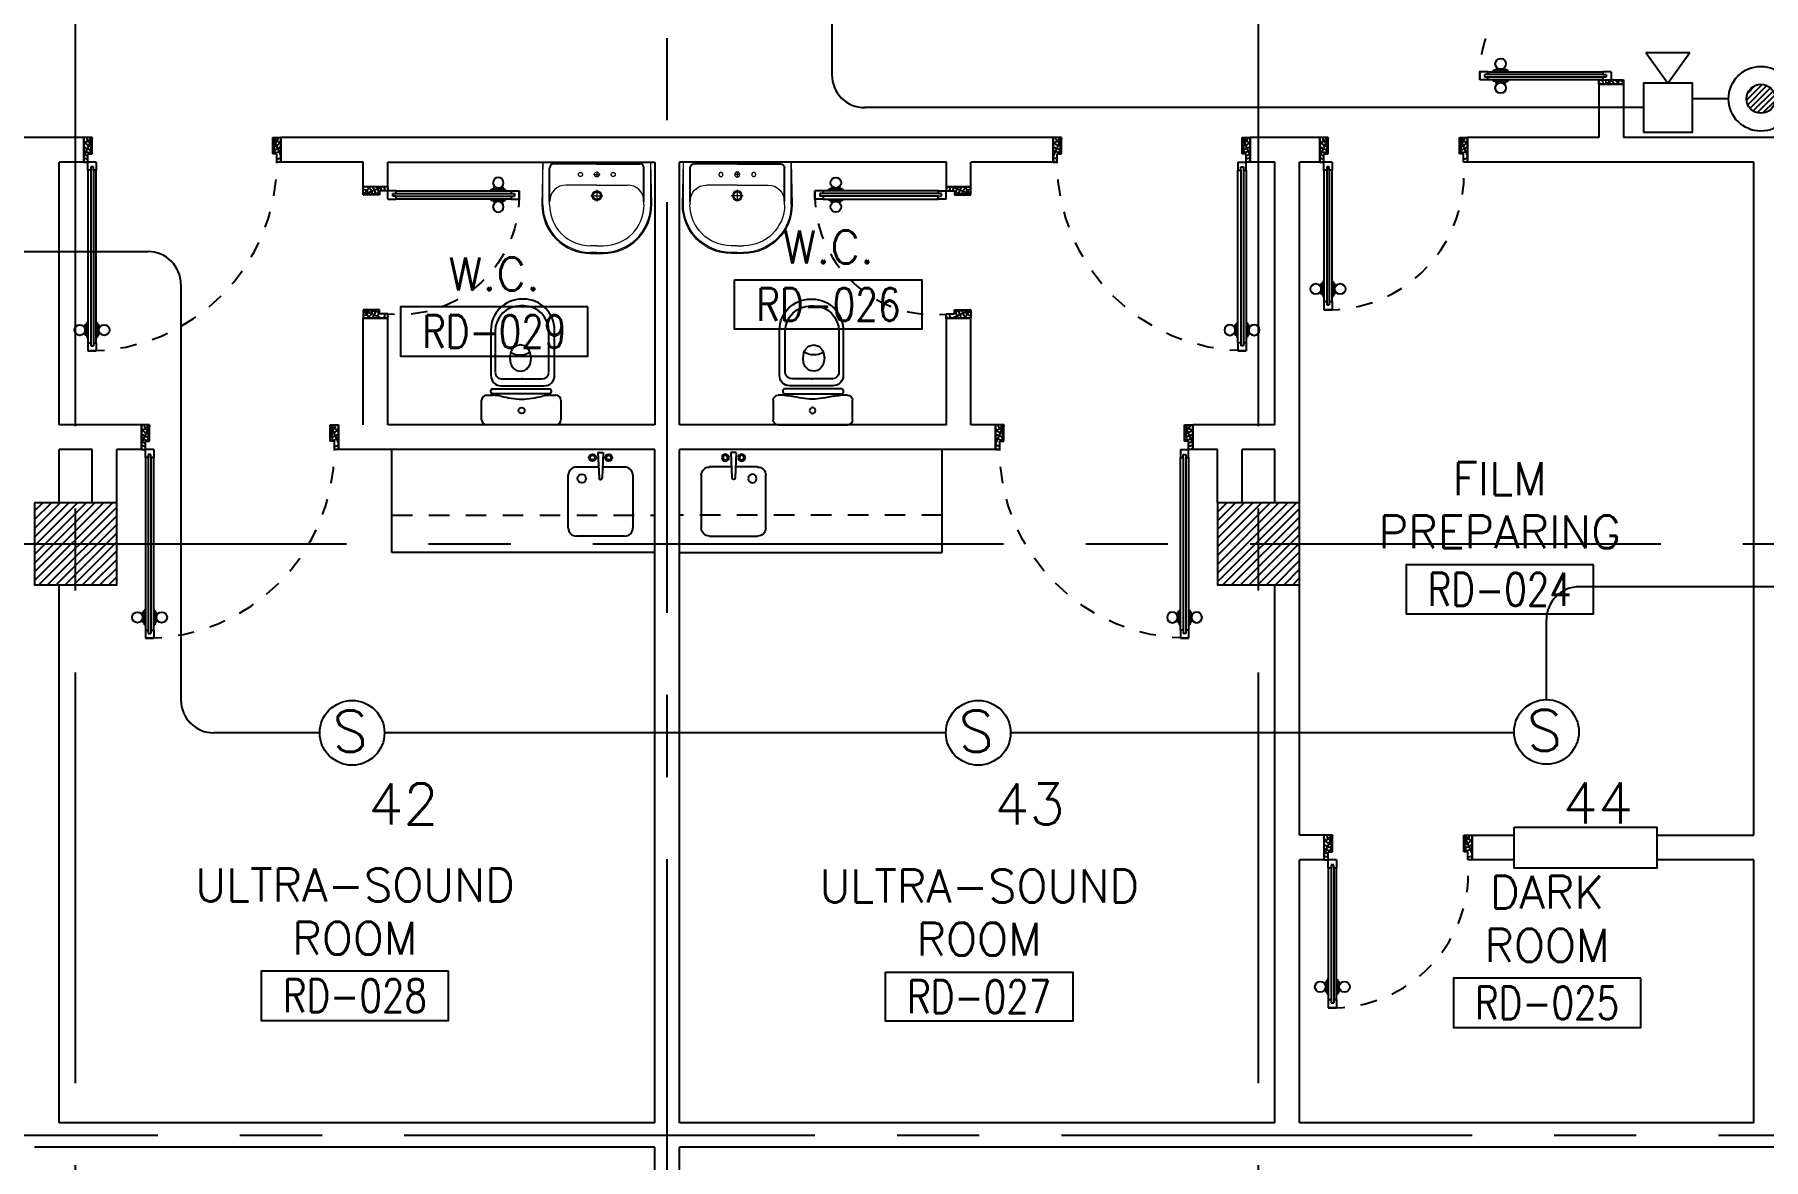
# Model space of a CAD drawing. Extents: x -0.4 to 91.7, y -13.9 to 77.4.
# Drawn here: x 28.95 to 39.48, y 45.72 to 52.57 of the extents above; entities that cross this region are included whole.
import ezdxf
from ezdxf.enums import TextEntityAlignment as Align

# ---------------------------------------------------------------- set-up
doc = ezdxf.new("R2010")
doc.units = 0
doc.header["$MEASUREMENT"] = 0
for name, pattern in [('CENTERX2', [4, 2.5, -0.5, 0.5, -0.5]), ('DASHED', [0.75, 0.5, -0.25]), ('HIDDEN', [0.375, 0.25, -0.125]), ('HIDDEN2', [0.1875, 0.125, -0.0625])]:
    doc.linetypes.add(name, pattern=pattern)
doc.layers.get('0').update_dxf_attribs({"color": 11, "linetype": 'CONTINUOUS'})
for name, color, linetype in [('AXES', 11, 'CENTERX2'), ('COL', 11, 'CONTINUOUS'), ('DOOR', 11, 'CONTINUOUS'), ('E-FIRE', 4, 'CONTINUOUS'), ('E-WIRE', 4, 'CONTINUOUS'), ('FIX', 11, 'CONTINUOUS'), ('HAT', 11, 'CONTINUOUS'), ('Locker', 11, 'CONTINUOUS'), ('ME-FIX', 11, 'CONTINUOUS'), ('RM-BOX', 11, 'CONTINUOUS'), ('RM-NAME', 11, 'CONTINUOUS'), ('RM-NO', 11, 'CONTINUOUS'), ('SUNI-FUR', 11, 'CONTINUOUS'), ('WALL', 11, 'CONTINUOUS')]:
    doc.layers.add(name, color=color, linetype=linetype)
doc.styles.add('ROMANS', font='ROMANS.shx', dxfattribs={"width": 0.6})

# ---------------------------------------------------------------- blocks, each defined once
blk = doc.blocks.new('RM1')
at = {"layer": 'RM-BOX'}
blk.add_lwpolyline([(570, -200), (-570, -200), (-570, -500), (570, -500)], close=True, dxfattribs=at)
at = {"layer": 'RM-NAME', "style": 'ROMANS'}
for tag, p in [('ROOMNAME1', (0, 324)), ('ROOMNAME2', (0, 0))]:
    blk.add_attdef(tag, text='', height=200, dxfattribs=at).set_placement(p, align=Align.MIDDLE)
at = {"layer": 'RM-NO', "style": 'ROMANS', "width": 0.8}
blk.add_attdef('ROOMNO', text='', height=200, dxfattribs=at).set_placement((0, -350), align=Align.MIDDLE)
blk = doc.blocks.new('*X122')
at = {"color": 0}
for p, q in [((49339, 55120), (49820, 55601)), ((49339, 55173), (49767, 55601)), ((49339, 55226), (49714, 55601)), ((49339, 55279), (49661, 55601)), ((49339, 55332), (49608, 55601)), ((49339, 55385), (49555, 55601)), ((49339, 55438), (49502, 55601)), ((49339, 55491), (49449, 55601)), ((49339, 55544), (49396, 55601)), ((49339, 55597), (49343, 55601)), ((49373, 55101), (49839, 55567)), ((49426, 55101), (49839, 55514)), ((49480, 55101), (49839, 55461)), ((49533, 55101), (49839, 55408)), ((49586, 55101), (49839, 55355)), ((49639, 55101), (49839, 55302)), ((49692, 55101), (49839, 55249)), ((49745, 55101), (49839, 55196)), ((49798, 55101), (49839, 55143))]:
    blk.add_line(p, q, dxfattribs=at)
blk = doc.blocks.new('COL50')
at = {"layer": 'COL'}
blk.add_lwpolyline([(-250, 250), (-250, -250), (250, -250), (250, 250)], close=True, dxfattribs=at)
blk = doc.blocks.new('A$C3CD36B94')
at = {"layer": 'DOOR', "color": 0, "linetype": 'ByBlock'}
for p, q in [((106, 950), (56, 950)), ((56, 800), (56, 950)), ((106, 850), (106, 950)), ((806, 950), (856, 950)), ((806, 850), (806, 950)), ((856, 800), (856, 950)), ((856, 950), (856, 800)), ((81, 850), (106, 850)), ((81, 800), (81, 850)), ((831, 850), (806, 850)), ((831, 800), (831, 850)), ((56, 800), (81, 800)), ((131, 800), (81, 800)), ((81, 750), (81, 800)), ((98, 750), (81, 750)), ((114, 770), (98, 770)), ((98, 770), (98, 750)), ((114, 750), (114, 770)), ((131, 750), (114, 750)), ((131, 800), (131, 750)), ((856, 800), (831, 800)), ((65, 95), (65, 160)), ((74, 160), (65, 160)), ((74, 173), (74, 83)), ((81, 173), (74, 173)), ((74, 95), (74, 160)), ((131, 173), (138, 173)), ((138, 173), (138, 83)), ((138, 95), (138, 160)), ((138, 160), (147, 160)), ((147, 95), (147, 160)), ((74, 95), (65, 95)), ((81, 83), (74, 83)), ((81, 50), (81, 0)), ((81, 50), (98, 50)), ((131, 0), (81, 0)), ((81, 0), (131, 0)), ((98, 50), (98, 30)), ((98, 30), (114, 30)), ((114, 50), (114, 30)), ((114, 50), (131, 50)), ((131, 83), (138, 83)), ((131, 50), (131, 0)), ((138, 95), (147, 95))]:
    blk.add_line(p, q, dxfattribs=at)
at = {"layer": 'DOOR', "color": 9, "linetype": 'ByBlock'}
for p, q in [((106, 950), (56, 910)), ((106, 950), (56, 837)), ((106, 950), (93, 850)), ((806, 950), (819, 850)), ((806, 950), (856, 837)), ((806, 950), (856, 910))]:
    blk.add_line(p, q, dxfattribs=at)
at = {"layer": 'DOOR', "linetype": 'ByBlock'}
for p, q in [((81, 750), (81, 50)), ((98, 750), (98, 50)), ((114, 750), (114, 50)), ((131, 50), (131, 750))]:
    blk.add_line(p, q, dxfattribs=at)
at = {"layer": 'DOOR', "color": 0, "linetype": 'ByBlock'}
for centre in [(32, 128), (179, 128)]:
    blk.add_circle(centre, 32.4, dxfattribs=at)
at = {"layer": 'DOOR', "color": 9, "linetype": 'ByBlock'}
for centre, radius, start, end in [((106, 950), 34.4, 180, 270), ((106, 950), 14.4, 180, 270), ((806, 950), 34.4, 270, 0), ((806, 950), 14.4, 270, 0), ((106, 950), 54.4, 203.2074, 270), ((106, 950), 74.4, 227.7764, 270), ((106, 950), 94.4, 238.0182, 270), ((106, 950), 114, 244.0838, 257.3774), ((806, 950), 54.4, 270, 336.7926), ((806, 950), 74.4, 270, 312.2236), ((806, 950), 94.4, 270, 301.9818), ((106, 950), 134, 248.1598, 259.28), ((106, 950), 154, 251.1053, 256.2858), ((806, 950), 134, 280.72, 291.8402), ((806, 950), 154, 283.7142, 288.8947)]:
    blk.add_arc(centre, radius, start, end, dxfattribs=at)
at = {"layer": 'DOOR', "linetype": 'HIDDEN', "ltscale": 0.5}
blk.add_arc((106, 729), 729, 268.0335, 5.6617, dxfattribs=at)
blk = doc.blocks.new('*X130')
at = {"color": 0}
for p, q in [((39290, 55942), (39763, 56416)), ((39290, 55995), (39710, 56416)), ((39290, 56048), (39657, 56416)), ((39290, 56101), (39604, 56416)), ((39290, 56154), (39551, 56416)), ((39290, 56207), (39498, 56416)), ((39290, 56260), (39445, 56416)), ((39290, 56313), (39392, 56416)), ((39290, 56366), (39339, 56416)), ((39316, 55916), (39790, 56389)), ((39369, 55916), (39790, 56336)), ((39422, 55916), (39790, 56283)), ((39475, 55916), (39790, 56230)), ((39528, 55916), (39790, 56177)), ((39581, 55916), (39790, 56124)), ((39634, 55916), (39790, 56071)), ((39687, 55916), (39790, 56018)), ((39741, 55916), (39790, 55965))]:
    blk.add_line(p, q, dxfattribs=at)
blk = doc.blocks.new('DOOR90')
at = {"layer": 'DOOR', "color": 7, "linetype": 'ByBlock'}
for p, q in [((-150, 0), (0, 0)), ((-150, 0), (-150, -25)), ((0, -50), (-114, 0)), ((0, -50), (-40, 0)), ((0, -50), (0, 0)), ((-1000, -25), (-1050, -25)), ((-1050, -75), (-1050, -25)), ((-1050, -25), (-1050, -75)), ((-1000, -75), (-1050, -75)), ((-1000, -42), (-1020, -42)), ((-1020, -42), (-1020, -58)), ((-1000, -58), (-1020, -58)), ((-1000, -25), (-1000, -42)), ((-1000, -58), (-1000, -75)), ((-878, -18), (-968, -18)), ((-968, -25), (-968, -18)), ((-968, -75), (-968, -82)), ((-878, -82), (-968, -82)), ((-955, -9), (-890, -9)), ((-955, -18), (-955, -9)), ((-955, -18), (-890, -18)), ((-955, -82), (-890, -82)), ((-955, -82), (-955, -91)), ((-955, -91), (-890, -91)), ((-890, -18), (-890, -9)), ((-890, -82), (-890, -91)), ((-878, -25), (-878, -18)), ((-878, -75), (-878, -82)), ((-200, -25), (-150, -25)), ((-200, -42), (-200, -25)), ((-180, -42), (-200, -42)), ((-200, -58), (-180, -58)), ((-200, -75), (-200, -58)), ((-150, -75), (-200, -75)), ((-180, -58), (-180, -42)), ((-150, -25), (-100, -25)), ((-150, -75), (-150, -25)), ((-100, -25), (-100, -50)), ((0, -50), (-100, -37)), ((-100, -50), (0, -50)), ((-150, -875), (-100, -875)), ((-150, -900), (-150, -875)), ((-150, -900), (0, -900)), ((0, -900), (-150, -900)), ((0, -850), (-114, -900)), ((-100, -875), (-100, -850)), ((0, -850), (-100, -863)), ((-100, -850), (0, -850)), ((0, -850), (-40, -900)), ((0, -850), (0, -900))]:
    blk.add_line(p, q, dxfattribs=at)
at = {"layer": 'DOOR', "linetype": 'ByBlock'}
for p, q in [((-200, -25), (-1000, -25)), ((-200, -42), (-1000, -42)), ((-200, -58), (-1000, -58)), ((-1000, -75), (-200, -75))]:
    blk.add_line(p, q, dxfattribs=at)
at = {"layer": 'DOOR', "color": 7, "linetype": 'ByBlock'}
for centre in [(-923, 24), (-923, -124)]:
    blk.add_circle(centre, 32.4, dxfattribs=at)
for centre, radius, start, end in [((0, -50), 154, 161.1053, 166.2858), ((0, -50), 94.4, 148.0182, 180), ((0, -50), 134, 158.1598, 169.28), ((0, -50), 114, 154.0838, 167.3774), ((0, -50), 74.4, 137.7764, 180), ((0, -50), 54.4, 113.2074, 180), ((0, -50), 34.4, 90, 180), ((0, -50), 14.4, 90, 180), ((0, -850), 154, 193.7142, 198.8947), ((0, -850), 134, 190.72, 201.8402), ((0, -850), 94.4, 180, 211.9818), ((0, -850), 74.4, 180, 222.2236), ((0, -850), 54.4, 180, 246.7926), ((0, -850), 34.4, 180, 270), ((0, -850), 14.4, 180, 270)]:
    blk.add_arc(centre, radius, start, end, dxfattribs=at)
at = {"layer": 'DOOR', "linetype": 'HIDDEN', "ltscale": 0.5}
blk.add_arc((-222, -50), 828, 178.2701, 275.003, dxfattribs=at)
blk = doc.blocks.new('A$C6F293607')
at = {"layer": 'DOOR', "color": 0, "linetype": 'ByBlock'}
for p, q in [((81, 875), (131, 875)), ((131, 875), (81, 875)), ((81, 825), (81, 875)), ((98, 845), (114, 845)), ((98, 825), (98, 845)), ((114, 825), (114, 845)), ((131, 825), (131, 875)), ((1631, 875), (1581, 875)), ((1581, 875), (1631, 875)), ((1581, 825), (1581, 875)), ((1614, 845), (1598, 845)), ((1598, 825), (1598, 845)), ((1614, 825), (1614, 845)), ((1631, 825), (1631, 875)), ((74, 780), (65, 780)), ((65, 780), (65, 715)), ((81, 793), (74, 793)), ((74, 703), (74, 793)), ((74, 780), (74, 715)), ((81, 825), (98, 825)), ((114, 825), (131, 825)), ((131, 793), (138, 793)), ((138, 703), (138, 793)), ((138, 780), (147, 780)), ((138, 780), (138, 715)), ((147, 780), (147, 715)), ((1598, 825), (1581, 825)), ((1631, 825), (1614, 825)), ((74, 715), (65, 715)), ((81, 703), (74, 703)), ((131, 703), (138, 703)), ((138, 715), (147, 715)), ((56, 0), (56, 150)), ((56, 150), (81, 150)), ((81, 150), (81, 0)), ((98, 125), (81, 125)), ((81, 125), (81, 75)), ((98, 105), (98, 125)), ((131, 125), (114, 125)), ((114, 125), (114, 105)), ((131, 75), (131, 125)), ((1581, 125), (1598, 125)), ((1581, 75), (1581, 125)), ((1598, 125), (1598, 105)), ((1614, 125), (1631, 125)), ((1614, 105), (1614, 125)), ((1656, 150), (1631, 150)), ((1631, 150), (1631, 0)), ((1631, 125), (1631, 75)), ((1656, 0), (1656, 150)), ((81, 0), (56, 0)), ((131, 75), (81, 75)), ((114, 105), (98, 105)), ((1581, 75), (1631, 75)), ((1598, 105), (1614, 105)), ((1631, 0), (1656, 0))]:
    blk.add_line(p, q, dxfattribs=at)
at = {"layer": 'DOOR', "linetype": 'ByBlock'}
for p, q in [((81, 125), (81, 825)), ((98, 125), (98, 825)), ((114, 125), (114, 825)), ((131, 825), (131, 125)), ((1581, 825), (1581, 125)), ((1598, 125), (1598, 825)), ((1614, 125), (1614, 825)), ((1631, 125), (1631, 825))]:
    blk.add_line(p, q, dxfattribs=at)
at = {"layer": 'DOOR', "color": 9, "linetype": 'ByBlock'}
for p, q in [((81, 57), (56, 114)), ((1631, 57), (1656, 114)), ((81, 20), (56, 40)), ((1631, 20), (1656, 40))]:
    blk.add_line(p, q, dxfattribs=at)
at = {"layer": 'DOOR', "color": 0, "linetype": 'ByBlock'}
for centre in [(32, 748), (179, 748)]:
    blk.add_circle(centre, 32.4, dxfattribs=at)
at = {"layer": 'DOOR', "linetype": 'HIDDEN', "ltscale": 0.5}
for centre, start, end in [((106, 124), 356.2751, 91.9062), ((1606, 124), 88.0938, 183.7249)]:
    blk.add_arc(centre, 752, start, end, dxfattribs=at)
at = {"layer": 'DOOR', "color": 9, "linetype": 'ByBlock'}
for centre, radius, start, end in [((106, 0), 154, 103.7142, 108.8947), ((106, 0), 134, 100.72, 111.8402), ((106, 0), 114, 102.6226, 115.9162), ((1606, 0), 134, 68.1598, 79.28), ((1606, 0), 114, 64.0838, 77.3774), ((1606, 0), 154, 71.1053, 76.2858), ((106, 0), 94.4, 105.3566, 121.9818), ((106, 0), 74.4, 109.6341, 132.2236), ((106, 0), 54.4, 117.3576, 156.7926), ((106, 0), 34.4, 136.6107, 180), ((1606, 0), 94.4, 58.0182, 74.6434), ((1606, 0), 74.4, 47.7764, 70.3659), ((1606, 0), 54.4, 23.2074, 62.6424), ((1606, 0), 34.4, 0, 43.3893)]:
    blk.add_arc(centre, radius, start, end, dxfattribs=at)
blk = doc.blocks.new('DOOR100')
at = {"layer": 'DOOR', "color": 7, "linetype": 'ByBlock'}
for p, q in [((-75, 1250), (-75, 1300)), ((-75, 1300), (-25, 1300)), ((-25, 1300), (-75, 1300)), ((-58, 1250), (-58, 1270)), ((-42, 1270), (-58, 1270)), ((-42, 1250), (-42, 1270)), ((-25, 1250), (-25, 1300)), ((-91, 1205), (-91, 1140)), ((-82, 1205), (-91, 1205)), ((-82, 1128), (-82, 1218)), ((-75, 1218), (-82, 1218)), ((-82, 1205), (-82, 1140)), ((-58, 1250), (-75, 1250)), ((-25, 1250), (-42, 1250)), ((-25, 1218), (-18, 1218)), ((-18, 1128), (-18, 1218)), ((-18, 1205), (-18, 1140)), ((-18, 1205), (-9, 1205)), ((-9, 1205), (-9, 1140)), ((-82, 1140), (-91, 1140)), ((-75, 1128), (-82, 1128)), ((-25, 1128), (-18, 1128)), ((-18, 1140), (-9, 1140)), ((-1200, 0), (-1200, 150)), ((-1200, 150), (-1175, 150)), ((-1200, 150), (-1200, 0)), ((-1150, 0), (-1200, 114)), ((-1175, 150), (-1175, 100)), ((-75, 200), (-58, 200)), ((-75, 150), (-75, 200)), ((-75, 150), (-25, 150)), ((-58, 200), (-58, 180)), ((-58, 180), (-42, 180)), ((-50, 0), (0, 114)), ((-42, 200), (-25, 200)), ((-42, 180), (-42, 200)), ((-25, 200), (-25, 150)), ((0, 150), (-25, 150)), ((-25, 150), (-25, 100)), ((0, 0), (0, 150)), ((0, 150), (0, 0)), ((-1150, 0), (-1200, 40)), ((-1150, 0), (-1200, 0)), ((-1175, 100), (-1150, 100)), ((-1150, 0), (-1163, 100)), ((-1150, 100), (-1150, 0)), ((-50, 100), (-50, 0)), ((-50, 0), (-37, 100)), ((-25, 100), (-50, 100)), ((-50, 0), (0, 40)), ((-50, 0), (0, 0))]:
    blk.add_line(p, q, dxfattribs=at)
at = {"layer": 'DOOR', "linetype": 'ByBlock'}
for p, q in [((-75, 1250), (-75, 200)), ((-58, 200), (-58, 1250)), ((-42, 200), (-42, 1250)), ((-25, 200), (-25, 1250))]:
    blk.add_line(p, q, dxfattribs=at)
at = {"layer": 'DOOR', "color": 7, "linetype": 'ByBlock'}
for centre in [(-124, 1173), (24, 1173)]:
    blk.add_circle(centre, 32.4, dxfattribs=at)
at = {"layer": 'DOOR', "linetype": 'HIDDEN', "ltscale": 0.5}
blk.add_arc((-25, 150), 1150, 90, 180, dxfattribs=at)
at = {"layer": 'DOOR', "color": 7, "linetype": 'ByBlock'}
for centre, radius, start, end in [((-1150, 0), 154, 103.7142, 108.8947), ((-1150, 0), 134, 100.72, 111.8402), ((-50, 0), 134, 68.1598, 79.28), ((-50, 0), 114, 64.0838, 77.3774), ((-50, 0), 154, 71.1053, 76.2858), ((-1150, 0), 94.4, 90, 121.9818), ((-1150, 0), 74.4, 90, 132.2236), ((-1150, 0), 54.4, 90, 156.7926), ((-1150, 0), 34.4, 90, 180), ((-1150, 0), 14.4, 90, 180), ((-50, 0), 94.4, 58.0182, 90), ((-50, 0), 74.4, 47.7764, 90), ((-50, 0), 54.4, 23.2074, 90), ((-50, 0), 34.4, 0, 90), ((-50, 0), 14.4, 0, 90)]:
    blk.add_arc(centre, radius, start, end, dxfattribs=at)
blk = doc.blocks.new('A$C49F1192B')
at = {"layer": 'DOOR', "color": 0, "linetype": 'ByBlock', "xscale": -1, "rotation": 270}
blk.add_blockref('DOOR100', (0, 1200), dxfattribs=at)
blk = doc.blocks.new('2')
at = {"layer": 'SUNI-FUR', "linetype": 'Continuous'}
for p, q in [((0.014, 0.765), (0.004, 0.765)), ((0.016, 0.724), (-0.003, 0.724)), ((-0.185, 0.576), (-0.185, 0.3)), ((-0.159, 0.57), (-0.159, 0.32)), ((0.168, 0.32), (0.168, 0.57)), ((0.203, 0.3), (0.203, 0.576)), ((-0.065, 0.438), (-0.07, 0.406)), ((-0.005, 0.487), (-0.029, 0.481)), ((0.019, 0.481), (-0.005, 0.487)), ((0.06, 0.406), (0.055, 0.438)), ((-0.07, 0.406), (-0.065, 0.375)), ((-0.029, 0.331), (-0.005, 0.326)), ((-0.005, 0.326), (0.019, 0.331)), ((0.057, 0.377), (0.06, 0.406)), ((-0.176, 0.218), (0.172, 0.218)), ((-0.122, 0.237), (0.009, 0.237)), ((-0.113, 0.279), (0.008, 0.279)), ((0.001, 0.279), (0.123, 0.279)), ((0.008, 0.279), (0.001, 0.279)), ((0.009, 0.237), (0.14, 0.237)), ((-0.241, 0.03), (-0.241, 0.15)), ((-0.211, 0.18), (-0.17, 0.18)), ((-0.186, 0.199), (-0.186, 0.208)), ((0.172, 0.189), (-0.176, 0.189)), ((0.174, 0.18), (0.211, 0.18)), ((0.174, 0.18), (0.174, 0.18)), ((0.182, 0.208), (0.182, 0.199)), ((0.241, 0.15), (0.241, 0.03)), ((0.211, 0), (-0.211, 0))]:
    blk.add_line(p, q, dxfattribs=at)
blk.add_circle((0.002, 0.087), 0.0184, dxfattribs=at)
for centre, radius, start, end in [((0.004, 0.576), 0.189, 90, 180), ((0.014, 0.576), 0.189, 0, 90), ((-0.005, 0.57), 0.154, 90, 180), ((0.014, 0.57), 0.154, 0, 90), ((0.013, 0.412), 0.082, 141.0758, 161.504), ((-0.007, 0.537), 0.112, 239.4234, 302.9162), ((0.002, 0.421), 0.0682, 117.1532, 141.0758), ((-0.012, 0.421), 0.0682, 38.9242, 62.8468), ((-0.023, 0.412), 0.082, 18.496, 38.9242), ((-0.116, 0.322), 0.0432, 183.5129, 273.5129), ((0.013, 0.401), 0.082, 198.496, 218.9242), ((0.002, 0.392), 0.0682, 218.9242, 242.8468), ((-0.012, 0.392), 0.0682, 297.1532, 321.0758), ((-0.029, 0.406), 0.0901, 321.0758, 341.504), ((0.125, 0.322), 0.0432, 266.4871, 356.4871), ((-0.176, 0.208), 0.01, 90, 180), ((-0.122, 0.3), 0.063, 180, 270), ((0.14, 0.3), 0.063, 270, 0), ((0.172, 0.208), 0.01, 0, 90), ((-0.211, 0.15), 0.03, 90, 180), ((-0.176, 0.199), 0.01, 180, 270), ((-0.201, -0.252), 0.433, 79.7535, 85.8109), ((0.075, 1.126), 0.973, 258.1938, 265.7347), ((-0.07, 1.126), 0.973, 274.2653, 281.8062), ((0.206, -0.252), 0.433, 94.1891, 100.2465), ((0.172, 0.199), 0.01, 270, 0), ((0.211, 0.15), 0.03, 0, 90), ((-0.211, 0.03), 0.03, 180, 270), ((0.211, 0.03), 0.03, 270, 0)]:
    blk.add_arc(centre, radius, start, end, dxfattribs=at)
blk = doc.blocks.new('LAV-003')
at = {"layer": 'FIX', "linetype": 'ByBlock'}
blk.add_line((-328, -25), (328, -25), dxfattribs=at)
at = {"layer": 'FIX', "linetype": 'Continuous', "lineweight": 20}
for p, q in [((-328, -285), (-328, -25)), ((328, -285), (328, -25)), ((0, -165), (-187, -165)), ((0, -165), (187, -165)), ((-288, -285), (-288, -265)), ((287, -285), (287, -265)), ((0, -535), (-38, -535)), ((0, -575), (-38, -575)), ((0, -535), (38, -535)), ((0, -575), (38, -575))]:
    blk.add_line(p, q, dxfattribs=at)
at = {"layer": 'FIX', "linetype": 'ByBlock', "ltscale": 0.3}
for p, q in [((-288, -265), (-288, -60)), ((0, -35), (-262, -35)), ((0, -35), (262, -35)), ((287, -265), (287, -60))]:
    blk.add_line(p, q, dxfattribs=at)
at = {"layer": 'FIX', "lineweight": 20}
for p, q in [((-16, -101), (15, -101)), ((0, -85), (0, -116))]:
    blk.add_line(p, q, dxfattribs=at)
at = {"layer": 'FIX', "linetype": 'DASHED', "lineweight": 20, "ltscale": 0.04}
for p, q in [((0, -194), (0, -266)), ((-36, -230), (37, -230))]:
    blk.add_line(p, q, dxfattribs=at)
at = {"layer": 'FIX', "linetype": 'Continuous', "lineweight": 20}
blk.add_lwpolyline([(295, -25), (0, -25), (-328, -25), (-334, -285, 0.414214), (-38, -582), (0, -582), (38, -582, 0.414214), (334, -285), (328, -25), (0, -25)], format="xyb", dxfattribs=at)
at = {"layer": 'FIX', "linetype": 'HIDDEN', "lineweight": 20, "ltscale": 0.05}
for centre in [(-100, -101), (100, -101)]:
    blk.add_circle(centre, 12.4, dxfattribs=at)
at = {"layer": 'FIX', "lineweight": 20}
for centre, radius in [((0, -101), 15.5), ((0, -230), 29.5), ((0, -230), 22.5)]:
    blk.add_circle(centre, radius, dxfattribs=at)
at = {"layer": 'FIX', "linetype": 'ByBlock', "ltscale": 0.3}
for centre, start, end in [((-262, -60), 90, 180), ((262, -60), 0, 90)]:
    blk.add_arc(centre, 25, start, end, dxfattribs=at)
at = {"layer": 'FIX', "linetype": 'Continuous', "lineweight": 20}
for centre, radius, start, end in [((-187, -265), 100, 90, 180), ((187, -265), 100, 0, 90), ((-38, -285), 290, 180, 270), ((-38, -285), 250, 180, 270), ((38, -285), 290, 270, 0), ((38, -285), 250, 270, 0)]:
    blk.add_arc(centre, radius, start, end, dxfattribs=at)
blk = doc.blocks.new('A$C347D0806')
at = {"layer": 'ME-FIX'}
for p, q in [((0.627, 1.6), (0.627, 0)), ((0.107, 1.28), (0.107, 1.417)), ((0.157, 1.467), (0.478, 1.467)), ((0.528, 1.417), (0.528, 1.124)), ((0.019, 1.254), (0.019, 1.287)), ((0.019, 1.287), (0.174, 1.28)), ((0.019, 1.254), (0.174, 1.261)), ((0.107, 1.124), (0.107, 1.261)), ((0.478, 1.074), (0.157, 1.074)), ((0.627, 0), (0, 0))]:
    blk.add_line(p, q, dxfattribs=at)
for centre, radius in [((0.05, 1.32), 0.0217), ((0.05, 1.32), 0.014), ((0.05, 1.221), 0.0217), ((0.05, 1.221), 0.014), ((0.177, 1.156), 0.0255)]:
    blk.add_circle(centre, radius, dxfattribs=at)
for centre, radius, start, end in [((0.157, 1.417), 0.0499, 90, 180), ((0.478, 1.417), 0.0499, 0, 90), ((0.174, 1.27), 0.00997, 270, 90), ((0.157, 1.124), 0.0499, 180, 270), ((0.478, 1.124), 0.0499, 270, 0)]:
    blk.add_arc(centre, radius, start, end, dxfattribs=at)
blk = doc.blocks.new('S')
at = {"layer": 'E-FIRE'}
blk.add_circle((0, 0), 197, dxfattribs=at)
at = {"layer": 'E-FIRE', "color": 3, "style": 'ROMANS'}
blk.add_text('S', height=250, dxfattribs=at).set_placement((-119, -115))
blk = doc.blocks.new('MCP')
at = {"color": 1}
for p, q in [((-88, -9), (9, 88)), ((-82, 33), (-33, 82)), ((-80, -36), (36, 80)), ((-66, -58), (58, 66)), ((-47, -74), (74, 47)), ((-23, -85), (85, 23)), ((10, -88), (88, -10))]:
    blk.add_line(p, q, dxfattribs=at)
at = {"layer": 'E-FIRE'}
blk.add_circle((0, 0), 197, dxfattribs=at)
at = {"layer": 'E-FIRE', "color": 4}
blk.add_circle((0, 0), 88.1, dxfattribs=at)
blk = doc.blocks.new('ES')
at = {"layer": 'E-FIRE'}
blk.add_line((-135, 485), (134, 485), dxfattribs=at)
for points in [[(-135, 485), (0, 300)], [(0, 300), (0, 300), (134, 485)]]:
    blk.add_lwpolyline(points, dxfattribs=at)
blk.add_lwpolyline([(-150, 0), (150, 0), (150, 300), (-150, 300)], close=True, dxfattribs=at)

msp = doc.modelspace()

# ---------------------------------------------------------------- linework, layer by layer
at = {"layer": 'AXES'}
for p, q in [((29.2014, -1.8143), (29.2014, 76.6632)), ((36.4014, -1.8143), (36.4014, 76.6632)), ((32.8014, 5.05), (32.8014, 63.87)), ((0.35, 49.47), (69.4414, 49.47)), ((11.2014, 45.87), (69.4414, 45.87))]:
    msp.add_line(p, q, dxfattribs=at)
at = {"layer": 'E-WIRE'}
for p, q in [((33.8047, 52.945), (33.8047, 52.3263)), ((28.6487, 51.2498), (29.642, 51.2498)), ((29.842, 51.0498), (29.842, 48.5191))]:
    msp.add_line(p, q, dxfattribs=at)
at = {"layer": 'E-WIRE', "color": 4}
for p, q in [((38.7441, 52.1263), (34.0047, 52.1263)), ((39.2628, 52.1803), (39.0441, 52.1803)), ((34.4983, 48.3191), (31.0814, 48.3191)), ((37.9575, 48.3191), (34.8925, 48.3191))]:
    msp.add_line(p, q, dxfattribs=at)
at = {"layer": 'E-WIRE'}
for centre, start, end in [((34.0047, 52.3263), 180, 270), ((29.642, 51.0498), 0, 90), ((30.042, 48.5191), 180, 270)]:
    msp.add_arc(centre, 0.2, start, end, dxfattribs=at)
at = {"layer": 'ME-FIX', "linetype": 'HIDDEN2'}
for p, q in [((31.1262, 49.645), (32.7264, 49.645)), ((34.4767, 49.645), (32.8764, 49.645))]:
    msp.add_line(p, q, dxfattribs=at)
at = {"layer": 'ME-FIX', "color": 4}
for p, q in [((41.4322, 49.2088), (38.3545, 49.2088)), ((38.1545, 48.5219), (38.1545, 49.0088)), ((30.6873, 48.3191), (30.042, 48.3191))]:
    msp.add_line(p, q, dxfattribs=at)
msp.add_arc((38.3545, 49.0088), 0.2, 90, 180, dxfattribs=at)
at = {"layer": 'WALL'}
for p, q in [((38.4733, 52.27), (38.6233, 52.27)), ((38.6233, 52.27), (38.4733, 52.27)), ((38.4733, 52.27), (38.4733, 51.945)), ((38.6233, 52.27), (38.6233, 51.945)), ((29.2514, 51.945), (28.8014, 51.945)), ((29.2514, 51.795), (29.2514, 51.945)), ((35.1514, 51.945), (30.4514, 51.945)), ((30.4514, 51.795), (30.4514, 51.945)), ((30.4514, 51.795), (30.4514, 51.945)), ((35.1514, 51.795), (35.1514, 51.945)), ((35.1514, 51.795), (35.1514, 51.945)), ((35.1514, 51.795), (35.1514, 51.945)), ((36.3514, 51.795), (36.3514, 51.945)), ((36.7747, 51.945), (36.3514, 51.945)), ((36.7747, 51.945), (36.7747, 51.795)), ((38.4733, 51.945), (37.6747, 51.945)), ((37.6747, 51.945), (37.6747, 51.795)), ((39.7139, 51.945), (38.6233, 51.945)), ((29.2514, 51.795), (29.1014, 51.795)), ((29.1014, 50.195), (29.1014, 51.795)), ((30.9514, 51.795), (30.4514, 51.795)), ((30.9514, 51.645), (30.9514, 51.795)), ((31.1014, 51.645), (31.1014, 51.795)), ((31.1014, 51.795), (32.7264, 51.795)), ((32.7264, 51.795), (32.7264, 50.195)), ((32.8764, 50.195), (32.8764, 51.795)), ((34.5014, 51.795), (32.8764, 51.795)), ((34.5014, 51.645), (34.5014, 51.795)), ((35.1514, 51.795), (34.6514, 51.795)), ((34.6514, 51.645), (34.6514, 51.795)), ((36.5014, 51.795), (36.3514, 51.795)), ((36.5014, 50.195), (36.5014, 51.795)), ((36.7747, 51.795), (36.6514, 51.795)), ((36.6514, 47.695), (36.6514, 51.795)), ((39.4164, 51.795), (37.6747, 51.795)), ((39.4164, 47.695), (39.4164, 51.795)), ((31.1014, 51.645), (30.9514, 51.645)), ((31.1014, 51.645), (30.9514, 51.645)), ((34.5014, 51.645), (34.6514, 51.645)), ((34.6514, 51.645), (34.5014, 51.645)), ((31.1014, 50.845), (30.9514, 50.845)), ((30.9514, 50.195), (30.9514, 50.845)), ((31.1014, 50.845), (30.9514, 50.845)), ((31.1014, 50.195), (31.1014, 50.845)), ((34.5014, 50.845), (34.6514, 50.845)), ((34.5014, 50.195), (34.5014, 50.845)), ((34.6514, 50.845), (34.5014, 50.845)), ((34.6514, 50.195), (34.6514, 50.845)), ((29.6014, 50.195), (29.1014, 50.195)), ((29.6014, 50.045), (29.6014, 50.195)), ((32.7264, 50.195), (31.1014, 50.195)), ((34.5014, 50.195), (32.8764, 50.195)), ((34.8014, 50.195), (34.6514, 50.195)), ((34.8014, 50.045), (34.8014, 50.195)), ((36.5014, 50.195), (36.0014, 50.195)), ((36.0014, 50.045), (36.0014, 50.195)), ((29.1014, 49.72), (29.1014, 50.045)), ((29.3014, 50.045), (29.1014, 50.045)), ((29.3014, 49.72), (29.3014, 50.045)), ((29.6014, 50.045), (29.4514, 50.045)), ((29.4514, 49.72), (29.4514, 50.045)), ((32.7264, 50.045), (30.8014, 50.045)), ((32.7264, 45.945), (32.7264, 50.045)), ((32.8764, 45.945), (32.8764, 50.045)), ((34.8014, 50.045), (32.8764, 50.045)), ((36.1514, 50.045), (36.0014, 50.045)), ((36.1514, 49.72), (36.1514, 50.045)), ((36.5014, 50.045), (36.3014, 50.045)), ((36.3014, 49.72), (36.3014, 50.045)), ((36.5014, 49.72), (36.5014, 50.045)), ((29.1014, 45.945), (29.1014, 49.22)), ((36.5014, 45.945), (36.5014, 49.22)), ((36.8014, 47.695), (36.6514, 47.695)), ((36.8014, 47.545), (36.8014, 47.695)), ((37.7014, 47.545), (37.7014, 47.695)), ((37.7014, 47.695), (37.958, 47.695)), ((38.8256, 47.695), (39.4164, 47.695)), ((36.8014, 47.545), (36.6514, 47.545)), ((36.6514, 45.945), (36.6514, 47.545)), ((37.958, 47.545), (37.7014, 47.545)), ((39.4164, 47.545), (38.8256, 47.545)), ((39.4164, 45.945), (39.4164, 47.545)), ((32.7264, 45.945), (29.1014, 45.945)), ((36.5014, 45.945), (32.8764, 45.945)), ((39.4164, 45.945), (36.6514, 45.945)), ((32.7264, 45.795), (28.9514, 45.795)), ((32.7264, 45.57), (32.7264, 45.795)), ((43.6014, 45.795), (32.8764, 45.795)), ((32.8764, 45.57), (32.8764, 45.795))]:
    msp.add_line(p, q, dxfattribs=at)
msp.add_lwpolyline([(37.958, 47.745), (38.8256, 47.745), (38.8256, 47.495), (37.958, 47.495)], close=True, dxfattribs=at)

# ---------------------------------------------------------------- block references
at = {"layer": 'COL', "xscale": 0.001000000047497451, "yscale": 0.0009999999892897904, "zscale": 0.001}
for p in [(29.2014, 49.47), (36.4014, 49.47)]:
    msp.add_blockref('COL50', p, dxfattribs=at)
at = {"layer": 'DOOR', "color": 0, "yscale": 0.0009999999892897904, "zscale": 0.001}
for name, p, xscale, rotation in [('A$C6F293607', (38.6233, 52.2141), 0.0009999999892897904, 90), ('A$C49F1192B', (30.4514, 51.945), -0.0009999999892897904, 90), ('A$C49F1192B', (35.1514, 51.945), 0.0009999999892897904, 270), ('A$C3CD36B94', (31.9019, 51.7009), -0.0009999999892897904, 90), ('A$C3CD36B94', (33.701, 51.7009), 0.0009999999892897904, 270), ('A$C49F1192B', (30.8014, 50.195), -0.0009999999892897904, 90), ('A$C49F1192B', (34.8014, 50.195), 0.0009999999892897904, 270), ('DOOR90', (36.8014, 47.695), 0.0009999999892897904, 90)]:
    msp.add_blockref(name, p, dxfattribs=dict(at, xscale=xscale, rotation=rotation))
at = {"layer": 'DOOR', "xscale": 0.0009999999892897904, "yscale": 0.0009999999892897904, "zscale": 0.001, "rotation": 90}
msp.add_blockref('DOOR90', (36.7747, 51.945), dxfattribs=at)
at = {"layer": 'E-FIRE', "color": 4, "xscale": 0.0009999999892897904, "yscale": 0.0009999999892897904, "zscale": 0.001}
for name, p in [('ES', (38.8941, 51.9763)), ('MCP', (39.4599, 52.1803)), ('S', (30.8843, 48.3191)), ('S', (34.6954, 48.3191)), ('S', (38.1545, 48.3248))]:
    msp.add_blockref(name, p, dxfattribs=at)
at = {"layer": 'HAT'}
ref = msp.add_blockref('RM1', (33.7828, 51.2776), dxfattribs=dict(at, xscale=-0.001000000047497451, yscale=0.0009999999892897904, zscale=0.001))
ref.add_attrib('ROOMNO', 'RD-026', dxfattribs={"layer": 'RM-NO', "height": 0.2, "style": 'ROMANS', "width": 0.8}).set_placement((33.7828, 50.9276), align=Align.MIDDLE)
ref.add_attrib('ROOMNAME2', 'W.C.', dxfattribs={"layer": 'RM-NAME', "height": 0.2, "style": 'ROMANS'}).set_placement((33.7828, 51.2776), align=Align.MIDDLE)
at = {"layer": 'HAT', "xscale": 0.001000000047497451, "yscale": 0.0009999999892897904, "zscale": 0.001}
for p, values in [((31.7496, 51.1129), {'ROOMNO': 'RD-029', 'ROOMNAME2': 'W.C.'}), ((37.8701, 49.5428), {'ROOMNO': 'RD-024', 'ROOMNAME2': 'PREPARING', 'ROOMNAME1': 'FILM'}), ((30.9015, 47.0682), {'ROOMNO': 'RD-028', 'ROOMNAME2': 'ROOM', 'ROOMNAME1': 'ULTRA-SOUND'}), ((38.1579, 47.0246), {'ROOMNO': 'RD-025', 'ROOMNAME2': 'ROOM', 'ROOMNAME1': 'DARK'})]:
    msp.add_blockref('RM1', p, dxfattribs=at).add_auto_attribs(values)
for name, p in [('*X130', (-10.3382, -6.6956)), ('*X122', (-13.1878, -5.881))]:
    msp.add_blockref(name, p, dxfattribs=at)
at = {"layer": 'HAT'}
ref = msp.add_blockref('RM1', (34.7014, 47.0625), dxfattribs=dict(at, xscale=-0.001000000047497451, yscale=0.0009999999892897904, zscale=0.001))
ref.add_attrib('ROOMNO', 'RD-027', dxfattribs={"layer": 'RM-NO', "height": 0.2, "style": 'ROMANS', "width": 0.8}).set_placement((34.7014, 46.7125), align=Align.MIDDLE)
ref.add_attrib('ROOMNAME2', 'ROOM', dxfattribs={"layer": 'RM-NAME', "height": 0.2, "style": 'ROMANS'}).set_placement((34.7014, 47.0625), align=Align.MIDDLE)
ref.add_attrib('ROOMNAME1', 'ULTRA-SOUND', dxfattribs={"layer": 'RM-NAME', "height": 0.2, "style": 'ROMANS'}).set_placement((34.7014, 47.3863), align=Align.MIDDLE)
at = {"layer": 'Locker', "rotation": 270}
msp.add_blockref('A$C347D0806', (31.1262, 50.045), dxfattribs=at)
at = {"layer": 'Locker', "xscale": -1, "rotation": 90}
msp.add_blockref('A$C347D0806', (34.4767, 50.045), dxfattribs=at)
at = {"layer": 'SUNI-FUR'}
msp.add_blockref('2', (31.9139, 50.195), dxfattribs=at)
at = {"layer": 'SUNI-FUR', "xscale": -1}
msp.add_blockref('2', (33.6889, 50.195), dxfattribs=at)
at = {"layer": 'WALL', "yscale": 0.0009999999892897904, "zscale": 0.001}
for p, xscale in [((32.3739, 51.82), 0.001000000047497451), ((33.229, 51.82), -0.001000000047497451)]:
    msp.add_blockref('LAV-003', p, dxfattribs=dict(at, xscale=xscale))

# ---------------------------------------------------------------- texts
at = {"layer": 'E-FIRE', "color": 4, "style": 'ROMANS'}
for s, p in [('42', (30.982, 47.7612)), ('43', (34.7931, 47.7612)), ('44', (38.2522, 47.767))]:
    msp.add_text(s, height=0.25, dxfattribs=at).set_placement(p)

doc.saveas('drawing.dxf')
